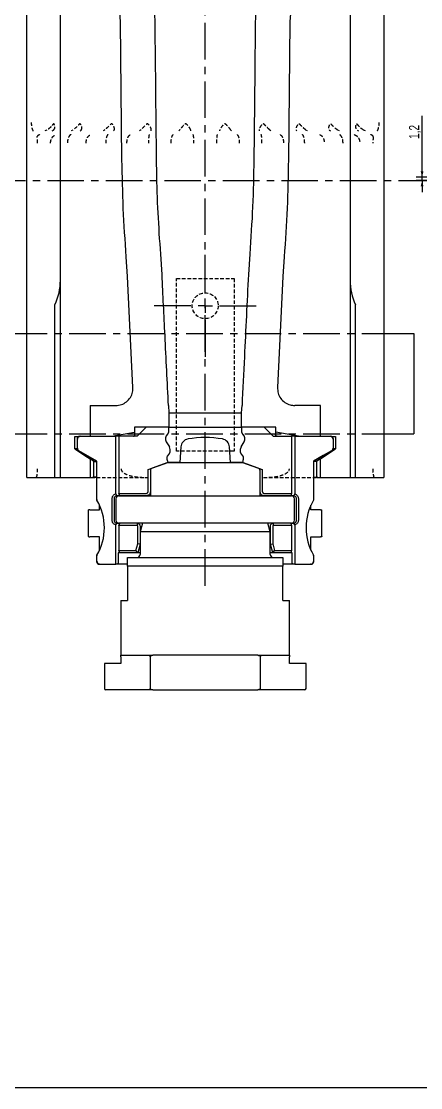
# Model space of a CAD drawing. Header units: millimetres. Extents: x 8 to 832, y 8 to 585.
# Drawn here: x 283.4 to 422.1, y 8 to 378.4 of the extents above; entities that cross this region are included whole.
import ezdxf

# ---------------------------------------------------------------- set-up
doc = ezdxf.new("R2010")
doc.units = ezdxf.units.MM
doc.linetypes.add('CENTERX2', pattern=[20.32, 12.7, -2.54, 2.54, -2.54])
doc.linetypes.add('HIDDEN', pattern=[1.905, 1.27, -0.635])
for name, color, linetype in [('CENTERLINE', 4, 'CENTERX2'), ('DIMENSIONS', 2, 'Continuous'), ('HIDDEN', 3, 'HIDDEN')]:
    doc.layers.add(name, color=color, linetype=linetype)
doc.layers.add('OUTLINE', color=7, linetype='Continuous', lineweight=25)
doc.styles.add('SLDTEXTSTYLE0', font='TXT', dxfattribs={"width": 0.75})
doc.dimstyles.new('SLDDIMSTYLE0', dxfattribs={"dimtxt": 3.5, "dimasz": 2, "dimexe": 0, "dimexo": 0.0625, "dimgap": 0.875, "dimtad": 1, "dimrnd": 1e-09, "dimzin": 12, "dimdsep": 46, "dimtxsty": 'SLDTEXTSTYLE0', "dimsah": 1, "dimcen": 0.09, "dimadec": 0, "dimazin": 3, "dimtfac": 1, "dimtofl": 0, "dimtmove": 0, "dimatfit": 3, "dimfxl": 0, "dimfrac": 2, "dimtolj": 1, "dimtzin": 12, "dimarcsym": 0})
doc.dimstyles.new('SLDDIMSTYLE2', dxfattribs={"dimtxt": 3.5, "dimasz": 2, "dimexe": 0, "dimexo": 0.0625, "dimgap": 0.875, "dimtad": 1, "dimdec": 1, "dimrnd": 1e-09, "dimzin": 12, "dimdsep": 46, "dimtxsty": 'SLDTEXTSTYLE0', "dimsah": 1, "dimcen": 0.09, "dimadec": 0, "dimazin": 3, "dimtfac": 1, "dimtdec": 1, "dimtmove": 0, "dimatfit": 0, "dimfxl": 0, "dimfrac": 2, "dimtolj": 1, "dimtzin": 12, "dimarcsym": 0})

# ---------------------------------------------------------------- blocks, each defined once
blk = doc.blocks.new('_D_9')
at = {"layer": 'DIMENSIONS'}
for p, q in [((422.58, 324.31), (422.58, 345.6)), ((435.84, 324.31), (420.58, 324.31)), ((435.84, 323.11), (420.58, 323.11)), ((422.58, 323.11), (422.58, 324.31)), ((422.58, 323.11), (422.58, 319.11))]:
    blk.add_line(p, q, dxfattribs=at)
for points in [[(422.58, 324.31), (423.08, 326.31), (422.08, 326.31)], [(422.58, 323.11), (422.08, 321.11), (423.08, 321.11)]]:
    blk.add_solid(points, dxfattribs=at)
at = {"layer": 'DIMENSIONS', "insert": (418.07, 337.55), "char_height": 3.5, "attachment_point": 1, "rotation": 90, "style": 'SLDTEXTSTYLE0'}
blk.add_mtext('1,2', dxfattribs=at)
blk = doc.blocks.new('_D_11')
at = {"layer": 'DIMENSIONS'}
for p, q in [((152.3, 323.11), (118.78, 323.11)), ((120.78, 237.41), (120.78, 323.11)), ((193.86, 237.41), (118.78, 237.41))]:
    blk.add_line(p, q, dxfattribs=at)
for points in [[(120.78, 323.11), (120.28, 321.11), (121.28, 321.11)], [(120.78, 237.41), (121.28, 239.41), (120.28, 239.41)]]:
    blk.add_solid(points, dxfattribs=at)
at = {"layer": 'DIMENSIONS', "char_height": 3.5, "attachment_point": 1, "rotation": 90, "style": 'SLDTEXTSTYLE0'}
for s, insert in [('85,7', (116.27, 282.57)), ('invert', (116.27, 268.9))]:
    blk.add_mtext(s, dxfattribs=dict(at, insert=insert))
blk = doc.blocks.new('SW_CENTERMARKSYMBOL_2')
at = {"layer": 'CENTERLINE', "color": 0}
for p, q in [((0, 5), (0, 18.4)), ((-5, 0), (-18.4, 0)), ((0, 0), (-2.5, 0)), ((0, 0), (0, 2.5)), ((0, 0), (0, -2.5)), ((0, 0), (2.5, 0)), ((5, 0), (18.4, 0)), ((0, -5), (0, -18.4))]:
    blk.add_line(p, q, dxfattribs=at)

msp = doc.modelspace()

# ---------------------------------------------------------------- linework, layer by layer
at = {"layer": 'CENTERLINE'}
for p, q in [((347.272, 182.304), (347.272, 530.165)), ((129.887, 323.112), (715.108, 323.112)), ((157.772, 270.012), (409.772, 270.012)), ((157.772, 235.112), (409.772, 235.112))]:
    msp.add_line(p, q, dxfattribs=at)
at = {"layer": 'HIDDEN'}
for p, q in [((292.255, 340.636), (291.592, 340.387)), ((294.069, 340.387), (294.554, 340.636)), ((301.265, 340.636), (300.679, 340.387)), ((303.81, 340.387), (304.173, 340.636)), ((312.286, 340.636), (311.801, 340.387)), ((315.45, 340.387), (315.674, 340.636)), ((324.836, 340.636), (324.474, 340.387)), ((328.481, 340.387), (328.557, 340.636)), ((338.367, 340.636), (338.143, 340.387)), ((342.334, 340.387), (342.258, 340.636)), ((352.287, 340.636), (352.211, 340.387)), ((356.402, 340.387), (356.178, 340.636)), ((365.987, 340.636), (366.063, 340.387)), ((370.071, 340.387), (369.709, 340.636)), ((378.87, 340.636), (379.094, 340.387)), ((382.744, 340.387), (382.259, 340.636)), ((390.372, 340.636), (390.735, 340.387)), ((393.866, 340.387), (393.28, 340.636)), ((399.99, 340.636), (400.475, 340.387)), ((402.952, 340.387), (402.29, 340.636)), ((337.272, 229.112), (337.272, 289.112)), ((337.272, 289.112), (357.272, 289.112)), ((357.272, 289.112), (357.272, 229.112)), ((357.272, 229.112), (337.272, 229.112)), ((288.569, 219.962), (327.074, 219.962)), ((367.471, 219.962), (405.976, 219.962))]:
    msp.add_line(p, q, dxfattribs=at)
msp.add_circle((347.272, 279.612), 4.5, dxfattribs=at)
msp.add_circle((347.272, 279.612), 4.5, dxfattribs=at)
for points, knots in [([(286.859, 343.321), (286.86, 343.207), (286.863, 342.948), (286.889, 342.506), (286.974, 341.731), (287.177, 340.853), (287.364, 340.565), (287.48, 340.387)], [0, 0, 0, 0, 0.0424231, 0.0957141, 0.193193, 0.5019741, 1, 1, 1, 1]), ([(294.554, 340.636), (294.692, 340.773), (295.009, 341.088), (295.109, 341.769), (295.008, 342.36), (294.841, 342.678), (294.759, 342.763), (294.677, 342.783), (294.581, 342.747), (294.357, 342.539), (293.92, 341.968), (293.234, 341.286), (292.597, 340.826), (292.314, 340.669), (292.255, 340.636)], [0, 0, 0, 0, 0.11646662, 0.26791341, 0.42414602, 0.45922502, 0.48446971, 0.50243644, 0.52041277, 0.55162778, 0.66747432, 0.85239222, 0.96894842, 1, 1, 1, 1]), ([(304.173, 340.636), (304.267, 340.773), (304.485, 341.088), (304.428, 341.769), (304.219, 342.36), (303.982, 342.678), (303.871, 342.763), (303.767, 342.783), (303.648, 342.747), (303.378, 342.539), (302.888, 341.968), (302.176, 341.286), (301.57, 340.826), (301.318, 340.669), (301.265, 340.636)], [0, 0, 0, 0, 0.11647432, 0.26792416, 0.42416062, 0.45923413, 0.48447442, 0.50243981, 0.52041676, 0.55163585, 0.66750721, 0.85241221, 0.96896545, 1, 1, 1, 1]), ([(315.674, 340.636), (315.722, 340.773), (315.832, 341.088), (315.62, 341.769), (315.31, 342.36), (315.014, 342.678), (314.881, 342.763), (314.758, 342.783), (314.621, 342.747), (314.319, 342.539), (313.795, 341.968), (313.09, 341.286), (312.541, 340.826), (312.33, 340.669), (312.286, 340.636)], [0, 0, 0, 0, 0.116478, 0.26793, 0.4241678, 0.459239, 0.4844769, 0.5024425, 0.5204179, 0.5516408, 0.6675259, 0.8524238, 0.9689737, 1, 1, 1, 1]), ([(328.557, 340.636), (328.556, 340.773), (328.552, 341.088), (328.195, 341.769), (327.799, 342.36), (327.456, 342.678), (327.306, 342.763), (327.17, 342.783), (327.021, 342.747), (326.699, 342.539), (326.166, 341.968), (325.498, 341.286), (325.031, 340.826), (324.87, 340.669), (324.836, 340.636)], [0, 0, 0, 0, 0.1164797, 0.267932, 0.4241708, 0.4592416, 0.4844777, 0.5024445, 0.5204194, 0.5516429, 0.6675349, 0.8524295, 0.9689754, 1, 1, 1, 1]), ([(342.258, 340.636), (342.207, 340.773), (342.091, 341.088), (341.604, 341.769), (341.139, 342.36), (340.764, 342.678), (340.603, 342.763), (340.461, 342.783), (340.306, 342.747), (339.979, 342.539), (339.459, 341.968), (338.857, 341.286), (338.492, 340.826), (338.389, 340.669), (338.367, 340.636)], [0, 0, 0, 0, 0.1164799, 0.2679323, 0.4241711, 0.459241, 0.4844779, 0.502444, 0.520419, 0.5516433, 0.6675351, 0.8524297, 0.96897, 1, 1, 1, 1]), ([(356.178, 340.636), (356.08, 340.773), (355.856, 341.088), (355.262, 341.769), (354.747, 342.36), (354.357, 342.678), (354.193, 342.763), (354.05, 342.783), (353.897, 342.747), (353.578, 342.539), (353.095, 341.969), (352.585, 341.287), (352.337, 340.826), (352.295, 340.669), (352.287, 340.636)], [0, 0, 0, 0, 0.11638753, 0.2678027, 0.42400236, 0.45912921, 0.48441815, 0.5023896, 0.52037224, 0.55154283, 0.66713786, 0.85217987, 0.96876825, 1, 1, 1, 1]), ([(369.709, 340.636), (369.568, 340.773), (369.246, 341.088), (368.569, 341.769), (368.028, 342.36), (367.64, 342.678), (367.48, 342.763), (367.342, 342.783), (367.197, 342.747), (366.9, 342.539), (366.475, 341.969), (366.079, 341.286), (365.96, 340.826), (365.983, 340.669), (365.987, 340.636)], [0, 0, 0, 0, 0.1164388, 0.267875, 0.4240963, 0.4591917, 0.4844513, 0.5024199, 0.5203986, 0.5515985, 0.6673574, 0.8523182, 0.9688867, 1, 1, 1, 1]), ([(382.259, 340.636), (382.082, 340.773), (381.676, 341.088), (380.946, 341.769), (380.402, 342.36), (380.032, 342.678), (379.883, 342.763), (379.757, 342.783), (379.626, 342.747), (379.365, 342.539), (379.016, 341.968), (378.752, 341.286), (378.767, 340.826), (378.852, 340.669), (378.87, 340.636)], [0, 0, 0, 0, 0.1164598, 0.2679044, 0.4241342, 0.4592169, 0.484465, 0.5024322, 0.5204091, 0.5516214, 0.6674473, 0.852375, 0.9689337, 1, 1, 1, 1]), ([(393.28, 340.636), (393.074, 340.773), (392.602, 341.088), (391.851, 341.769), (391.328, 342.36), (390.993, 342.678), (390.861, 342.763), (390.752, 342.783), (390.641, 342.747), (390.427, 342.539), (390.17, 341.968), (390.049, 341.286), (390.197, 340.826), (390.342, 340.669), (390.372, 340.636)], [0, 0, 0, 0, 0.1164701, 0.2679186, 0.4241534, 0.4592296, 0.4844716, 0.5024385, 0.5204141, 0.5516325, 0.6674933, 0.8524032, 0.9689579, 1, 1, 1, 1]), ([(402.29, 340.636), (402.065, 340.773), (401.547, 341.088), (400.808, 341.769), (400.329, 342.36), (400.043, 342.678), (399.935, 342.763), (399.847, 342.783), (399.761, 342.747), (399.604, 342.539), (399.449, 341.968), (399.477, 341.286), (399.752, 340.826), (399.949, 340.669), (399.99, 340.636)], [0, 0, 0, 0, 0.1164763, 0.2679272, 0.4241642, 0.4592368, 0.4844756, 0.5024417, 0.5204171, 0.551639, 0.6675186, 0.8524189, 0.9689703, 1, 1, 1, 1]), ([(407.065, 340.387), (407.135, 340.475), (407.274, 340.651), (407.439, 341.174), (407.562, 341.762), (407.628, 342.217), (407.669, 342.708), (407.684, 343.043), (407.686, 343.258), (407.686, 343.321)], [0, 0, 0, 0, 0.2985779, 0.5966288, 0.7252877, 0.8648784, 0.9203168, 0.9763983, 1, 1, 1, 1]), ([(289.794, 339.048), (289.572, 338.949), (289.242, 338.8), (288.974, 338.485), (288.886, 338.382)], [0, 0, 0, 0, 0.6727867, 1, 1, 1, 1]), ([(289.046, 336.114), (289.043, 336.352), (289.038, 336.826), (288.996, 337.541), (288.942, 338.046), (288.9, 338.299), (288.886, 338.382)], [0, 0, 0, 0, 0.2319229, 0.4621263, 0.8231766, 1, 1, 1, 1]), ([(293.562, 336.114), (293.588, 336.448), (293.642, 337.117), (294.058, 338.003), (294.683, 338.722), (295.226, 338.937), (295.509, 339.048)], [0, 0, 0, 0, 0.244134, 0.4882705, 0.7337267, 1, 1, 1, 1]), ([(300.615, 339.048), (300.451, 338.945), (300.121, 338.739), (299.732, 338.039), (299.463, 337.139), (299.429, 336.456), (299.412, 336.114)], [0, 0, 0, 0, 0.2505793, 0.5014787, 0.7501932, 1, 1, 1, 1]), ([(305.915, 336.114), (305.937, 336.448), (305.981, 337.117), (306.325, 338.003), (306.842, 338.722), (307.291, 338.937), (307.525, 339.048)], [0, 0, 0, 0, 0.2441342, 0.4882717, 0.7337285, 1, 1, 1, 1]), ([(313.476, 339.048), (313.374, 338.945), (313.171, 338.739), (312.93, 338.039), (312.764, 337.139), (312.743, 336.456), (312.732, 336.114)], [0, 0, 0, 0, 0.2505796, 0.501479, 0.7501933, 1, 1, 1, 1]), ([(320.075, 336.114), (320.092, 336.448), (320.125, 337.117), (320.382, 338.003), (320.768, 338.722), (321.104, 338.937), (321.279, 339.048)], [0, 0, 0, 0, 0.2441342, 0.4882709, 0.7337258, 1, 1, 1, 1]), ([(327.814, 339.048), (327.779, 338.945), (327.71, 338.739), (327.629, 338.039), (327.573, 337.139), (327.566, 336.456), (327.562, 336.114)], [0, 0, 0, 0, 0.2505796, 0.5014788, 0.7501935, 1, 1, 1, 1]), ([(335.424, 336.114), (335.435, 336.448), (335.455, 337.117), (335.614, 338.003), (335.853, 338.722), (336.06, 338.937), (336.168, 339.048)], [0, 0, 0, 0, 0.2441343, 0.4882711, 0.7337272, 1, 1, 1, 1]), ([(343.002, 339.048), (343.036, 338.945), (343.105, 338.739), (343.186, 338.039), (343.242, 337.139), (343.25, 336.456), (343.253, 336.114)], [0, 0, 0, 0, 0.2505796, 0.5014788, 0.7501935, 1, 1, 1, 1]), ([(351.291, 336.114), (351.295, 336.448), (351.302, 337.117), (351.356, 338.003), (351.436, 338.722), (351.506, 338.937), (351.543, 339.048)], [0, 0, 0, 0, 0.2441343, 0.4882714, 0.7337273, 1, 1, 1, 1]), ([(358.376, 339.048), (358.478, 338.945), (358.682, 338.739), (358.923, 338.039), (359.088, 337.139), (359.11, 336.456), (359.12, 336.114)], [0, 0, 0, 0, 0.2505801, 0.501479, 0.7501933, 1, 1, 1, 1]), ([(366.983, 336.114), (366.979, 336.448), (366.972, 337.117), (366.919, 338.003), (366.838, 338.722), (366.768, 338.937), (366.731, 339.048)], [0, 0, 0, 0, 0.2441343, 0.4882714, 0.7337273, 1, 1, 1, 1]), ([(373.266, 339.048), (373.431, 338.945), (373.76, 338.739), (374.15, 338.039), (374.418, 337.139), (374.452, 336.456), (374.469, 336.114)], [0, 0, 0, 0, 0.2505792, 0.5014785, 0.7501933, 1, 1, 1, 1]), ([(381.813, 336.114), (381.802, 336.448), (381.782, 337.117), (381.623, 338.003), (381.385, 338.722), (381.177, 338.937), (381.069, 339.048)], [0, 0, 0, 0, 0.2441343, 0.488271, 0.7337254, 1, 1, 1, 1]), ([(387.019, 339.048), (387.24, 338.945), (387.68, 338.739), (388.202, 338.039), (388.561, 337.139), (388.607, 336.456), (388.63, 336.114)], [0, 0, 0, 0, 0.2505793, 0.501479, 0.7501933, 1, 1, 1, 1]), ([(395.133, 336.114), (395.117, 336.448), (395.084, 337.117), (394.826, 338.003), (394.44, 338.722), (394.104, 338.937), (393.929, 339.048)], [0, 0, 0, 0, 0.2441344, 0.4882709, 0.7337268, 1, 1, 1, 1]), ([(399.036, 339.048), (399.302, 338.945), (399.835, 338.739), (400.466, 338.039), (400.899, 337.139), (400.955, 336.456), (400.983, 336.114)], [0, 0, 0, 0, 0.2505804, 0.5014792, 0.7501934, 1, 1, 1, 1]), ([(405.659, 338.382), (405.608, 338.444), (405.38, 338.717), (405.064, 338.939), (404.798, 339.032), (404.751, 339.048)], [0, 0, 0, 0, 0.19367507, 0.85911917, 1, 1, 1, 1]), ([(405.659, 338.382), (405.634, 338.226), (405.58, 337.89), (405.524, 337.202), (405.501, 336.542), (405.5, 336.223), (405.499, 336.114)], [0, 0, 0, 0, 0.31937064, 0.68770591, 0.89362651, 1, 1, 1, 1]), ([(288.569, 219.962), (288.578, 219.963), (288.664, 219.972), (288.791, 220.19), (288.927, 220.888), (288.998, 221.567), (289.038, 222.272), (289.043, 222.736), (289.046, 222.962)], [0, 0, 0, 0, 0.04605454, 0.43723267, 0.6385989, 0.79596921, 0.90071461, 1, 1, 1, 1]), ([(318.032, 222.962), (318.042, 222.854), (318.064, 222.584), (318.311, 222.113), (318.962, 221.476), (320.307, 220.803), (322.245, 220.304), (324.594, 220.007), (326.215, 219.977), (327.074, 219.962)], [0, 0, 0, 0, 0.0319082, 0.0796913, 0.1536121, 0.2990499, 0.5192544, 0.7453196, 1, 1, 1, 1]), ([(367.471, 219.962), (368.718, 219.994), (370.968, 220.054), (373.535, 220.566), (375.183, 221.257), (375.992, 221.797), (376.42, 222.437), (376.509, 222.766), (376.512, 222.942), (376.512, 222.962)], [0, 0, 0, 0, 0.3702544, 0.668385, 0.7678346, 0.9016981, 0.9477394, 0.9941721, 1, 1, 1, 1]), ([(405.499, 222.962), (405.502, 222.724), (405.507, 222.25), (405.549, 221.533), (405.633, 220.757), (405.782, 220.095), (405.906, 220.01), (405.976, 219.962)], [0, 0, 0, 0, 0.1046108, 0.2084474, 0.3713034, 0.6456814, 1, 1, 1, 1])]:
    msp.add_open_spline(points, degree=3, knots=knots, dxfattribs=at)
at = {"layer": 'OUTLINE'}
for p, q in [((285.297, 219.962), (285.297, 453.895)), ((409.247, 453.895), (409.247, 219.962)), ((296.981, 288.454), (296.981, 385.419)), ((317.873, 378.287), (317.086, 388.659)), ((377.459, 388.659), (376.672, 378.287)), ((397.564, 385.419), (397.564, 288.454)), ((318.373, 330.287), (317.873, 378.287)), ((376.672, 378.287), (376.172, 330.287)), ((320.287, 289.825), (319.855, 296.641)), ((332.273, 290.412), (331.82, 297.571)), ((362.725, 297.571), (362.271, 290.412)), ((374.69, 296.641), (374.258, 289.825)), ((322.175, 251.255), (320.287, 289.825)), ((374.258, 289.825), (372.37, 251.255)), ((296.981, 219.962), (296.981, 288.454)), ((397.564, 288.454), (397.564, 219.962)), ((295.089, 219.962), (295.089, 279.962)), ((399.456, 219.962), (399.456, 279.962)), ((409.772, 270.012), (419.772, 270.012)), ((419.772, 270.012), (419.772, 235.112)), ((307.272, 244.962), (307.272, 234.262)), ((307.272, 244.962), (316.182, 244.962)), ((334.498, 244.962), (334.622, 242.412)), ((359.922, 242.412), (360.047, 244.962)), ((387.272, 244.962), (378.362, 244.962)), ((387.272, 234.262), (387.272, 244.962)), ((334.622, 242.412), (359.922, 242.412)), ((334.622, 242.412), (334.622, 237.412)), ((359.922, 237.412), (359.922, 242.412)), ((322.772, 237.412), (322.772, 235.742)), ((334.622, 237.412), (322.772, 237.412)), ((326.772, 237.412), (323.622, 234.262)), ((334.522, 237.412), (326.772, 237.412)), ((334.522, 237.412), (334.522, 235.597)), ((334.622, 237.412), (359.922, 237.412)), ((371.772, 237.412), (359.922, 237.412)), ((360.022, 235.597), (360.022, 237.412)), ((367.772, 237.412), (360.022, 237.412)), ((367.772, 237.412), (370.922, 234.262)), ((371.772, 235.742), (371.772, 237.412)), ((302.029, 229.881), (302.029, 234.242)), ((302.029, 234.242), (303.573, 234.242)), ((303.772, 234.262), (303.876, 234.262)), ((303.876, 234.262), (316.18, 234.262)), ((314.879, 234.262), (322.772, 235.742)), ((317.272, 234.262), (316.18, 234.262)), ((316.18, 214.227), (316.18, 234.262)), ((317.272, 234.262), (317.272, 214.412)), ((323.622, 234.262), (317.272, 234.262)), ((370.922, 234.262), (377.272, 234.262)), ((379.666, 234.262), (371.772, 235.742)), ((377.272, 234.262), (377.272, 214.412)), ((378.364, 234.262), (377.272, 234.262)), ((378.364, 234.262), (378.364, 214.227)), ((378.364, 234.262), (390.669, 234.262)), ((390.669, 234.262), (390.772, 234.262)), ((390.971, 234.242), (392.515, 234.242)), ((392.515, 234.242), (392.515, 229.881)), ((409.772, 235.112), (419.772, 235.112)), ((302.033, 229.878), (302.029, 229.881)), ((302.803, 229.881), (302.029, 229.881)), ((302.772, 233.262), (302.772, 230.125)), ((302.874, 230.125), (302.874, 233.262)), ((333.752, 232.391), (334.836, 230.565)), ((338.828, 230.557), (338.5, 225.188)), ((356.045, 225.188), (355.716, 230.557)), ((359.709, 230.565), (360.792, 232.391)), ((391.671, 233.262), (391.671, 230.125)), ((392.515, 229.881), (391.742, 229.881)), ((391.772, 230.125), (391.772, 233.262)), ((392.515, 229.881), (392.511, 229.878)), ((303.272, 229.259), (309.572, 225.622)), ((309.692, 225.622), (303.375, 229.259)), ((308.607, 225.502), (307.272, 226.389)), ((307.272, 226.389), (307.272, 219.962)), ((333.972, 226.991), (333.972, 226.762)), ((360.572, 226.762), (360.572, 226.991)), ((384.972, 225.622), (391.272, 229.259)), ((387.272, 226.389), (385.937, 225.502)), ((387.272, 219.962), (387.272, 226.389)), ((308.607, 225.502), (309.572, 225.502)), ((308.607, 220.047), (308.607, 225.502)), ((309.572, 225.622), (309.572, 212.258)), ((309.572, 225.622), (309.692, 225.622)), ((309.692, 212.072), (309.692, 225.622)), ((327.438, 222.72), (334.285, 225.212)), ((327.438, 222.72), (328.238, 223.005)), ((327.438, 215.112), (327.438, 222.72)), ((328.232, 222.262), (328.232, 213.592)), ((328.238, 223.005), (328.238, 222.367)), ((328.563, 223.005), (328.238, 223.005)), ((334.345, 225.188), (328.89, 223.202)), ((338.501, 225.212), (334.285, 225.212)), ((334.345, 225.188), (360.2, 225.188)), ((360.26, 225.212), (356.043, 225.212)), ((365.654, 223.202), (360.2, 225.188)), ((360.26, 225.212), (367.106, 222.72)), ((366.307, 223.005), (365.982, 223.005)), ((366.307, 222.367), (366.307, 223.005)), ((366.307, 223.005), (367.106, 222.72)), ((366.312, 213.592), (366.312, 222.262)), ((367.106, 222.72), (367.106, 215.112)), ((384.853, 225.622), (384.853, 212.072)), ((384.853, 225.622), (384.972, 225.622)), ((384.972, 212.263), (384.972, 225.622)), ((385.937, 225.502), (384.972, 225.502)), ((385.937, 225.502), (385.937, 220.047)), ((285.297, 219.962), (295.089, 219.962)), ((295.089, 219.962), (296.981, 219.962)), ((296.981, 219.962), (307.272, 219.962)), ((307.272, 219.962), (308.107, 219.962)), ((309.572, 219.962), (308.107, 219.962)), ((386.437, 219.962), (384.972, 219.962)), ((386.437, 219.962), (387.272, 219.962)), ((387.272, 219.962), (397.564, 219.962)), ((397.564, 219.962), (399.456, 219.962)), ((399.456, 219.962), (409.247, 219.962)), ((314.93, 205.092), (314.93, 212.612)), ((315.598, 212.612), (315.598, 205.092)), ((316.18, 214.227), (316.46, 213.601)), ((316.272, 212.592), (316.272, 205.092)), ((317.564, 213.612), (316.581, 213.612)), ((317.564, 213.612), (317.272, 214.412)), ((317.272, 214.412), (326.738, 214.412)), ((317.272, 213.592), (377.272, 213.592)), ((326.738, 213.612), (317.564, 213.612)), ((328.232, 213.612), (326.738, 213.612)), ((367.807, 213.612), (366.312, 213.612)), ((367.807, 214.412), (377.272, 214.412)), ((376.981, 213.612), (367.807, 213.612)), ((377.272, 214.412), (376.981, 213.612)), ((377.964, 213.612), (376.981, 213.612)), ((377.964, 213.612), (378.085, 213.601)), ((378.085, 213.601), (378.364, 214.227)), ((378.272, 205.092), (378.272, 212.592)), ((378.947, 205.092), (378.947, 212.612)), ((379.614, 212.612), (379.614, 205.092)), ((306.772, 199.406), (306.772, 208.667)), ((307.206, 208.762), (310.59, 208.762)), ((310.59, 208.762), (310.59, 210.328)), ((383.955, 208.762), (383.955, 210.328)), ((387.339, 208.762), (383.955, 208.762)), ((387.772, 199.406), (387.772, 208.667)), ((316.46, 204.102), (316.18, 203.477)), ((316.581, 204.092), (316.46, 204.102)), ((316.581, 204.092), (317.564, 204.092)), ((317.272, 203.292), (317.564, 204.092)), ((377.272, 204.092), (317.272, 204.092)), ((323.636, 204.092), (323.636, 203.292)), ((325.476, 204.092), (324.672, 201.092)), ((369.872, 201.092), (369.069, 204.092)), ((370.909, 204.092), (370.909, 203.292)), ((376.981, 204.092), (377.272, 203.292)), ((377.272, 204.092), (377.964, 204.092)), ((378.364, 203.477), (378.085, 204.102)), ((316.18, 189.812), (316.18, 203.477)), ((317.272, 203.292), (317.272, 194.612)), ((323.636, 203.292), (317.272, 203.292)), ((323.836, 196.917), (323.836, 203.092)), ((324.636, 203.092), (324.636, 196.815)), ((324.672, 201.092), (324.672, 193.192)), ((369.872, 201.092), (324.672, 201.092)), ((369.872, 193.192), (369.872, 201.092)), ((369.909, 196.815), (369.909, 203.092)), ((370.709, 203.092), (370.709, 196.917)), ((377.272, 203.292), (370.909, 203.292)), ((377.272, 203.292), (377.272, 194.612)), ((378.364, 203.477), (378.364, 189.812)), ((310.59, 199.312), (307.206, 199.312)), ((310.59, 194.695), (310.59, 199.312)), ((323.218, 194.612), (323.836, 196.917)), ((324.636, 196.815), (323.836, 196.917)), ((324.636, 196.812), (323.838, 193.837)), ((324.636, 196.815), (324.636, 196.812)), ((324.636, 196.812), (324.672, 196.812)), ((369.872, 196.812), (369.909, 196.812)), ((369.909, 196.815), (370.709, 196.917)), ((369.909, 196.812), (369.909, 196.815)), ((370.707, 193.837), (369.909, 196.812)), ((370.709, 196.917), (371.327, 194.612)), ((383.955, 194.695), (383.955, 199.312)), ((383.955, 199.312), (387.339, 199.312)), ((309.572, 192.76), (309.572, 190.812)), ((309.692, 190.812), (309.692, 192.951)), ((317.564, 193.812), (317.03, 193.812)), ((317.03, 193.812), (317.03, 190.312)), ((317.564, 193.812), (317.272, 194.612)), ((317.272, 194.612), (323.218, 194.612)), ((323.832, 193.812), (317.564, 193.812)), ((323.838, 193.837), (323.218, 194.612)), ((324.672, 193.812), (323.832, 193.812)), ((370.713, 193.812), (369.872, 193.812)), ((370.707, 193.837), (371.327, 194.612)), ((376.981, 193.812), (370.713, 193.812)), ((371.327, 194.612), (377.272, 194.612)), ((377.272, 194.612), (376.981, 193.812)), ((377.515, 193.812), (376.981, 193.812)), ((377.515, 190.312), (377.515, 193.812)), ((384.853, 192.951), (384.853, 190.812)), ((384.972, 190.812), (384.972, 192.765)), ((310.695, 189.812), (310.572, 189.812)), ((310.695, 189.812), (316.18, 189.812)), ((316.581, 189.812), (316.18, 189.812)), ((320.147, 189.812), (316.581, 189.812)), ((320.272, 192.192), (374.272, 192.192)), ((320.272, 189.192), (320.272, 192.192)), ((320.272, 189.192), (320.272, 177.192)), ((374.272, 189.192), (320.272, 189.192)), ((374.272, 192.192), (374.272, 189.192)), ((374.272, 177.192), (374.272, 189.192)), ((377.964, 189.812), (374.424, 189.812)), ((378.364, 189.812), (377.964, 189.812)), ((378.364, 189.812), (383.85, 189.812)), ((383.972, 189.812), (383.85, 189.812)), ((317.972, 177.192), (317.972, 158.192)), ((317.972, 177.192), (320.272, 177.192)), ((374.272, 177.192), (376.572, 177.192)), ((376.572, 158.192), (376.572, 177.192)), ((317.972, 158.192), (329.058, 158.192)), ((317.972, 157.692), (317.972, 155.292)), ((328.128, 157.692), (328.128, 146.692)), ((347.272, 158.192), (329.058, 158.192)), ((365.487, 158.192), (347.272, 158.192)), ((365.487, 158.192), (376.572, 158.192)), ((366.417, 146.692), (366.417, 157.692)), ((376.572, 155.292), (376.572, 157.692)), ((312.272, 155.292), (312.272, 146.692)), ((317.972, 155.292), (312.272, 155.292)), ((382.272, 155.292), (376.572, 155.292)), ((382.272, 146.692), (382.272, 155.292)), ((329.058, 146.192), (312.772, 146.192)), ((329.058, 146.192), (365.487, 146.192)), ((381.772, 146.192), (365.487, 146.192)), ((832, 8), (8, 8))]:
    msp.add_line(p, q, dxfattribs=at)
at = {"layer": 'OUTLINE', "flags": 128}
for points in [[(302.033, 229.878), (306.393, 226.98), (307.272, 226.395)], [(387.272, 226.395), (389.369, 227.789), (392.511, 229.878)], [(391.17, 229.259), (388.231, 227.566), (384.853, 225.622)], [(309.572, 220.079), (309.097, 220.062), (308.607, 220.047), (308.607, 220.047), (308.607, 220.047)], [(384.972, 220.079), (385.448, 220.062), (385.937, 220.047), (385.937, 220.047), (385.937, 220.047)]]:
    msp.add_lwpolyline(points, dxfattribs=at)
at = {"layer": 'OUTLINE'}
for centre, radius, start, end in [((276.981, 288.454), 20, 334.87286, 0), ((417.564, 288.454), 20, 180, 205.12714), ((303.772, 233.262), 1, 90, 180), ((335.472, 233.412), 2, 128.68219, 210.692), ((333.722, 235.597), 0.8, 308.68219, 0), ((347.272, 198.842), 35, 80.19493, 99.80507), ((360.822, 235.597), 0.8, 180, 231.31781), ((359.072, 233.412), 2, 329.308, 51.31781), ((390.772, 233.262), 1, 0, 90), ((303.772, 230.125), 1, 180, 240), ((332.772, 229.34), 2.4, 305.8883, 30.692), ((341.823, 230.374), 3, 99.80507, 176.5), ((352.722, 230.374), 3, 3.5, 80.19493), ((361.772, 229.34), 2.4, 149.308, 234.1117), ((390.772, 230.125), 1, 300, 0), ((334.472, 226.991), 0.5, 125.8883, 180), ((337.972, 226.762), 4, 180, 202.79903), ((356.572, 226.762), 4, 337.20097, 0), ((360.072, 226.991), 0.5, 0, 54.1117), ((329.232, 222.262), 1, 110, 180), ((365.312, 222.262), 1, 0, 70), ((308.107, 221.462), 1.5, 270, 289.47122), ((386.437, 221.462), 1.5, 250.52878, 270), ((293.272, 202.512), 19, 329.79, 30.21), ((317.272, 212.592), 1, 90, 180), ((377.272, 212.592), 1, 0, 90), ((401.272, 202.512), 19, 149.79, 210.21), ((317.272, 205.092), 1, 180, 270), ((377.272, 205.092), 1, 270, 0), ((323.672, 193.192), 1, 270, 0), ((370.872, 193.192), 1, 180, 270), ((310.572, 190.812), 1, 180, 270), ((383.972, 190.812), 1, 270, 0), ((312.772, 146.692), 0.5, 180, 270), ((381.772, 146.692), 0.5, 270, 0)]:
    msp.add_arc(centre, radius, start, end, dxfattribs=at)
for start_param, end_param in [(1.3315031, 1.3325523), (4.950633, 4.9516822)]:
    msp.add_ellipse((347.272, 187.903), major_axis=(0, 25.037), ratio=0.963433, start_param=start_param, end_param=end_param, dxfattribs=at)
for points, knots in [([(329.874, 378.412), (329.82, 380.404), (329.713, 384.397), (329.216, 388.361), (328.967, 390.347)], [0, 0, 0, 0, 0.4989315, 1, 1, 1, 1]), ([(365.578, 390.347), (365.329, 388.37), (364.832, 384.406), (364.725, 380.413), (364.671, 378.412)], [0, 0, 0, 0, 0.4989316, 1, 1, 1, 1]), ([(330.374, 330.412), (330.258, 341.561), (330.091, 357.561), (329.924, 373.561), (329.874, 378.412)], [0, 0, 0, 0, 0.6968654, 1, 1, 1, 1]), ([(364.671, 378.412), (364.551, 366.932), (364.384, 350.932), (364.218, 334.932), (364.171, 330.412)], [0, 0, 0, 0, 0.717483, 1, 1, 1, 1]), ([(319.855, 296.641), (319.467, 302.239), (318.69, 313.442), (318.479, 324.67), (318.373, 330.287)], [0, 0, 0, 0, 0.4997175, 1, 1, 1, 1]), ([(331.82, 297.571), (331.49, 302.341), (330.831, 311.885), (330.474, 322.841), (330.393, 329.019), (330.374, 330.412)], [0, 0, 0, 0, 0.4362538, 0.8728832, 1, 1, 1, 1]), ([(364.171, 330.412), (364.068, 324.935), (363.861, 313.976), (363.104, 303.041), (362.725, 297.571)], [0, 0, 0, 0, 0.4997177, 1, 1, 1, 1]), ([(376.172, 330.287), (376.066, 324.676), (375.855, 313.448), (375.078, 302.245), (374.69, 296.641)], [0, 0, 0, 0, 0.4997175, 1, 1, 1, 1]), ([(334.498, 244.962), (334.101, 253.071), (333.359, 268.221), (332.618, 283.371), (332.273, 290.412)], [0, 0, 0, 0, 0.53529233, 1, 1, 1, 1]), ([(362.271, 290.412), (361.805, 280.889), (361.064, 265.739), (360.323, 250.589), (360.047, 244.962)], [0, 0, 0, 0, 0.6285326, 1, 1, 1, 1]), ([(316.182, 244.962), (316.857, 245.028), (318.206, 245.161), (320.004, 246.195), (321.36, 247.717), (322.121, 249.497), (322.159, 250.713), (322.175, 251.255)], [0, 0, 0, 0, 0.2082262, 0.4164526, 0.6246802, 0.832911, 1, 1, 1, 1]), ([(372.37, 251.255), (372.403, 250.578), (372.469, 249.224), (373.415, 247.377), (374.869, 245.949), (376.609, 245.101), (377.822, 245.005), (378.362, 244.962)], [0, 0, 0, 0, 0.2082335, 0.416467, 0.6246992, 0.8329291, 1, 1, 1, 1]), ([(303.876, 234.262), (303.812, 234.258), (303.636, 234.248), (303.36, 234.141), (303.097, 233.921), (302.922, 233.626), (302.875, 233.392), (302.874, 233.271), (302.874, 233.262)], [0, 0, 0, 0, 0.1220049, 0.3374398, 0.5526843, 0.7674904, 0.9818179, 1, 1, 1, 1]), ([(322.314, 234.262), (322.344, 234.267), (322.405, 234.277), (322.494, 234.302), (322.586, 234.338), (322.746, 234.439), (322.871, 234.763), (322.782, 235.191), (322.775, 235.579), (322.772, 235.742)], [0, 0, 0, 0, 0.0135667, 0.0270301, 0.0430873, 0.0716408, 0.1913018, 0.6621245, 1, 1, 1, 1]), ([(372.231, 234.262), (372.201, 234.267), (372.14, 234.277), (372.051, 234.302), (371.959, 234.338), (371.799, 234.439), (371.674, 234.763), (371.763, 235.191), (371.769, 235.579), (371.772, 235.742)], [0, 0, 0, 0, 0.0135662, 0.0270301, 0.0430877, 0.0716406, 0.1913017, 0.6621244, 1, 1, 1, 1]), ([(391.671, 233.262), (391.67, 233.298), (391.665, 233.446), (391.602, 233.66), (391.448, 233.911), (391.228, 234.114), (390.943, 234.242), (390.749, 234.256), (390.669, 234.262)], [0, 0, 0, 0, 0.0693627, 0.2831941, 0.4163133, 0.6310384, 0.8457477, 1, 1, 1, 1]), ([(302.033, 229.878), (302.104, 229.864), (302.2, 229.844), (302.729, 229.732), (302.867, 229.702)], [0, 0, 0, 0, 0.7401247, 1, 1, 1, 1]), ([(302.874, 230.125), (302.877, 230.064), (302.886, 229.891), (302.991, 229.619), (303.174, 229.39), (303.321, 229.294), (303.375, 229.259)], [0, 0, 0, 0, 0.1754997, 0.4963504, 0.8174365, 1, 1, 1, 1]), ([(391.17, 229.259), (391.242, 229.308), (391.372, 229.396), (391.541, 229.609), (391.652, 229.853), (391.665, 230.045), (391.671, 230.125)], [0, 0, 0, 0, 0.2476392, 0.4502632, 0.7712084, 1, 1, 1, 1]), ([(391.663, 229.699), (391.867, 229.742), (392.368, 229.849), (392.458, 229.867), (392.511, 229.878)], [0, 0, 0, 0, 0.4062163, 1, 1, 1, 1]), ([(307.272, 226.389), (307.272, 226.39), (307.272, 226.39), (307.272, 226.394), (307.272, 226.395)], [0, 0, 0, 0, 0.5056275, 1, 1, 1, 1]), ([(387.272, 226.395), (387.272, 226.394), (387.272, 226.39), (387.272, 226.39), (387.272, 226.389)], [0, 0, 0, 0, 0.4948511, 1, 1, 1, 1]), ([(326.738, 214.412), (326.83, 214.422), (327.014, 214.443), (327.245, 214.605), (327.407, 214.836), (327.428, 215.02), (327.438, 215.112)], [0, 0, 0, 0, 0.2505592, 0.5002318, 0.7500103, 1, 1, 1, 1]), ([(328.238, 215.112), (328.215, 214.915), (328.17, 214.523), (327.824, 214.023), (327.431, 213.761), (327.058, 213.634), (326.861, 213.62), (326.738, 213.612)], [0, 0, 0, 0, 0.2497805, 0.4993023, 0.7486561, 0.8423991, 1, 1, 1, 1]), ([(367.807, 213.612), (367.683, 213.62), (367.486, 213.634), (367.114, 213.761), (366.721, 214.023), (366.375, 214.523), (366.329, 214.915), (366.307, 215.112)], [0, 0, 0, 0, 0.1575878, 0.2513439, 0.5006978, 0.7502195, 1, 1, 1, 1]), ([(367.106, 215.112), (367.117, 215.02), (367.138, 214.836), (367.3, 214.605), (367.531, 214.443), (367.715, 214.422), (367.807, 214.412)], [0, 0, 0, 0, 0.24998969, 0.49976821, 0.74944077, 1, 1, 1, 1]), ([(309.582, 212.258), (309.594, 212.239), (309.607, 212.218), (309.684, 212.086), (309.692, 212.072)], [0, 0, 0, 0, 0.8954938, 1, 1, 1, 1]), ([(314.93, 212.612), (314.948, 212.795), (314.983, 213.161), (315.258, 213.649), (315.662, 214.037), (316.007, 214.163), (316.18, 214.227)], [0, 0, 0, 0, 0.2499952, 0.4999798, 0.7499851, 1, 1, 1, 1]), ([(316.46, 213.601), (316.344, 213.572), (316.111, 213.514), (315.83, 213.28), (315.636, 212.969), (315.611, 212.731), (315.598, 212.612)], [0, 0, 0, 0, 0.25046037, 0.50061003, 0.75040689, 1, 1, 1, 1]), ([(316.46, 213.601), (316.477, 213.604), (316.518, 213.61), (316.558, 213.611), (316.581, 213.612)], [0, 0, 0, 0, 0.4305959, 1, 1, 1, 1]), ([(378.947, 212.612), (378.934, 212.731), (378.909, 212.969), (378.715, 213.28), (378.434, 213.514), (378.201, 213.572), (378.085, 213.601)], [0, 0, 0, 0, 0.2495932, 0.4993883, 0.7495376, 1, 1, 1, 1]), ([(378.364, 214.227), (378.537, 214.163), (378.883, 214.037), (379.286, 213.649), (379.562, 213.161), (379.597, 212.795), (379.614, 212.612)], [0, 0, 0, 0, 0.2500148, 0.5000199, 0.7500052, 1, 1, 1, 1]), ([(384.853, 212.072), (384.926, 212.195), (385.003, 212.327), (384.968, 212.267), (384.966, 212.263)], [0, 0, 0, 0, 0.93716662, 1, 1, 1, 1]), ([(307.206, 208.762), (307.092, 208.752), (306.942, 208.74), (306.805, 208.681), (306.772, 208.667)], [0, 0, 0, 0, 0.76309612, 1, 1, 1, 1]), ([(387.339, 208.762), (387.394, 208.759), (387.543, 208.754), (387.683, 208.701), (387.772, 208.667)], [0, 0, 0, 0, 0.3675711, 1, 1, 1, 1]), ([(316.18, 203.477), (316.007, 203.54), (315.662, 203.666), (315.258, 204.054), (314.983, 204.542), (314.948, 204.908), (314.93, 205.092)], [0, 0, 0, 0, 0.2500149, 0.5000202, 0.7500048, 1, 1, 1, 1]), ([(315.598, 205.092), (315.611, 204.972), (315.636, 204.734), (315.83, 204.424), (316.111, 204.189), (316.344, 204.131), (316.46, 204.102)], [0, 0, 0, 0, 0.2495938, 0.4993869, 0.7495373, 1, 1, 1, 1]), ([(323.636, 204.092), (323.718, 204.086), (323.871, 204.075), (324.117, 203.981), (324.322, 203.835), (324.476, 203.646), (324.601, 203.413), (324.622, 203.219), (324.636, 203.092)], [0, 0, 0, 0, 0.1566387, 0.2923, 0.4998516, 0.6305456, 0.7576529, 1, 1, 1, 1]), ([(369.909, 203.092), (369.923, 203.219), (369.944, 203.413), (370.069, 203.645), (370.222, 203.835), (370.427, 203.981), (370.674, 204.075), (370.827, 204.086), (370.909, 204.092)], [0, 0, 0, 0, 0.2421308, 0.3691222, 0.4996957, 0.707419, 0.8432054, 1, 1, 1, 1]), ([(378.085, 204.102), (378.067, 204.099), (378.027, 204.093), (377.987, 204.092), (377.964, 204.092)], [0, 0, 0, 0, 0.4306012, 1, 1, 1, 1]), ([(378.085, 204.102), (378.201, 204.131), (378.434, 204.189), (378.715, 204.424), (378.909, 204.734), (378.934, 204.972), (378.947, 205.092)], [0, 0, 0, 0, 0.2504648, 0.50061478, 0.75040612, 1, 1, 1, 1]), ([(379.614, 205.092), (379.597, 204.908), (379.562, 204.542), (379.286, 204.054), (378.883, 203.666), (378.537, 203.54), (378.364, 203.477)], [0, 0, 0, 0, 0.2499948, 0.4999801, 0.7499852, 1, 1, 1, 1]), ([(323.836, 203.092), (323.833, 203.118), (323.827, 203.17), (323.781, 203.236), (323.715, 203.283), (323.662, 203.289), (323.636, 203.292)], [0, 0, 0, 0, 0.2505553, 0.5002342, 0.7499921, 1, 1, 1, 1]), ([(370.909, 203.292), (370.883, 203.289), (370.83, 203.283), (370.764, 203.236), (370.718, 203.17), (370.712, 203.118), (370.709, 203.092)], [0, 0, 0, 0, 0.2505648, 0.5002302, 0.7500015, 1, 1, 1, 1]), ([(306.772, 199.406), (306.823, 199.385), (306.962, 199.328), (307.112, 199.318), (307.206, 199.312)], [0, 0, 0, 0, 0.3692742, 1, 1, 1, 1]), ([(387.772, 199.406), (387.763, 199.402), (387.649, 199.351), (387.501, 199.315), (387.362, 199.312), (387.339, 199.312)], [0, 0, 0, 0, 0.0685194, 0.8403931, 1, 1, 1, 1]), ([(309.692, 192.951), (309.619, 192.828), (309.541, 192.696), (309.577, 192.757), (309.579, 192.76)], [0, 0, 0, 0, 0.9371666, 1, 1, 1, 1]), ([(384.963, 192.765), (384.951, 192.784), (384.938, 192.805), (384.861, 192.938), (384.853, 192.951)], [0, 0, 0, 0, 0.895494, 1, 1, 1, 1]), ([(309.692, 190.812), (309.692, 190.793), (309.694, 190.664), (309.75, 190.423), (309.932, 190.134), (310.199, 189.921), (310.469, 189.823), (310.638, 189.814), (310.695, 189.812)], [0, 0, 0, 0, 0.0349262, 0.2485903, 0.4623197, 0.6764934, 0.891334, 1, 1, 1, 1]), ([(317.03, 190.312), (317.029, 190.289), (317.027, 190.237), (317.008, 190.151), (316.952, 190.017), (316.807, 189.853), (316.672, 189.828), (316.581, 189.812)], [0, 0, 0, 0, 0.0458995, 0.1035195, 0.2017484, 0.4663752, 1, 1, 1, 1]), ([(377.964, 189.812), (377.866, 189.829), (377.746, 189.85), (377.611, 190.001), (377.56, 190.088), (377.528, 190.188), (377.516, 190.255), (377.515, 190.299), (377.515, 190.312)], [0, 0, 0, 0, 0.5678135, 0.7011189, 0.8523013, 0.9128813, 0.9741111, 1, 1, 1, 1]), ([(383.85, 189.812), (383.909, 189.815), (384.081, 189.824), (384.354, 189.926), (384.621, 190.142), (384.777, 190.399), (384.844, 190.629), (384.85, 190.756), (384.853, 190.812)], [0, 0, 0, 0, 0.1131578, 0.3287622, 0.5441023, 0.7588405, 0.8930223, 1, 1, 1, 1]), ([(317.972, 157.692), (317.972, 157.714), (317.972, 157.775), (317.972, 157.88), (317.972, 158.008), (317.972, 158.142), (317.972, 158.189), (317.972, 158.191), (317.972, 158.192)], [0, 0, 0, 0, 0.0592602, 0.1597163, 0.2970252, 0.5269627, 0.9314211, 1, 1, 1, 1]), ([(328.128, 157.692), (328.131, 157.72), (328.136, 157.78), (328.189, 157.882), (328.309, 158.004), (328.572, 158.138), (328.843, 158.188), (329.027, 158.191), (329.058, 158.192)], [0, 0, 0, 0, 0.0747133, 0.1567634, 0.2923243, 0.5186098, 0.9173706, 1, 1, 1, 1]), ([(365.487, 158.192), (365.59, 158.186), (365.796, 158.176), (366.068, 158.095), (366.262, 157.982), (366.367, 157.866), (366.405, 157.782), (366.416, 157.725), (366.416, 157.703), (366.417, 157.692)], [0, 0, 0, 0, 0.27109909, 0.5369624, 0.73394524, 0.84994838, 0.94244718, 0.96956636, 1, 1, 1, 1]), ([(376.572, 158.192), (376.572, 158.189), (376.572, 158.181), (376.572, 158.114), (376.572, 157.996), (376.572, 157.88), (376.572, 157.777), (376.572, 157.714), (376.572, 157.692)], [0, 0, 0, 0, 0.20312, 0.5154003, 0.707261, 0.8357773, 0.9407933, 1, 1, 1, 1]), ([(329.058, 146.192), (328.971, 146.195), (328.77, 146.204), (328.502, 146.276), (328.295, 146.392), (328.185, 146.507), (328.135, 146.606), (328.13, 146.667), (328.128, 146.692)], [0, 0, 0, 0, 0.2286539, 0.5232236, 0.7173532, 0.8408087, 0.9349139, 1, 1, 1, 1]), ([(366.417, 146.692), (366.417, 146.687), (366.417, 146.675), (366.412, 146.629), (366.385, 146.544), (366.289, 146.423), (366.081, 146.289), (365.797, 146.206), (365.579, 146.196), (365.487, 146.192)], [0, 0, 0, 0, 0.0123144, 0.0304816, 0.1217874, 0.2397387, 0.4272967, 0.759354, 1, 1, 1, 1])]:
    msp.add_open_spline(points, degree=3, knots=knots, dxfattribs=at)

# ---------------------------------------------------------------- block references
at = {"layer": 'CENTERLINE'}
msp.add_blockref('SW_CENTERMARKSYMBOL_2', (347.272, 279.612), dxfattribs=at)

# ---------------------------------------------------------------- dimensions: what is measured, and where the dimension line sits
at = {"layer": 'DIMENSIONS'}
dim = msp.add_linear_dim(base=(419.808, 324.312), p1=(436.839, 323.112), p2=(436.839, 324.312), angle=90, dimstyle='SLDDIMSTYLE2', dxfattribs=at)
dim.commit()
dim.dimension.update_dxf_attribs({"geometry": '_D_9', "text_midpoint": (419.808, 340.785), "dimtype": 160})
dim = msp.add_linear_dim(base=(120.777, 323.112), p1=(436.839, 237.412), p2=(436.839, 323.112), angle=90, text='invert <>', dimstyle='SLDDIMSTYLE0', dxfattribs=at)
dim.commit()
dim.dimension.update_dxf_attribs({"geometry": '_D_11', "text_midpoint": (120.777, 280.262), "dimtype": 160})

doc.saveas('drawing.dxf')
